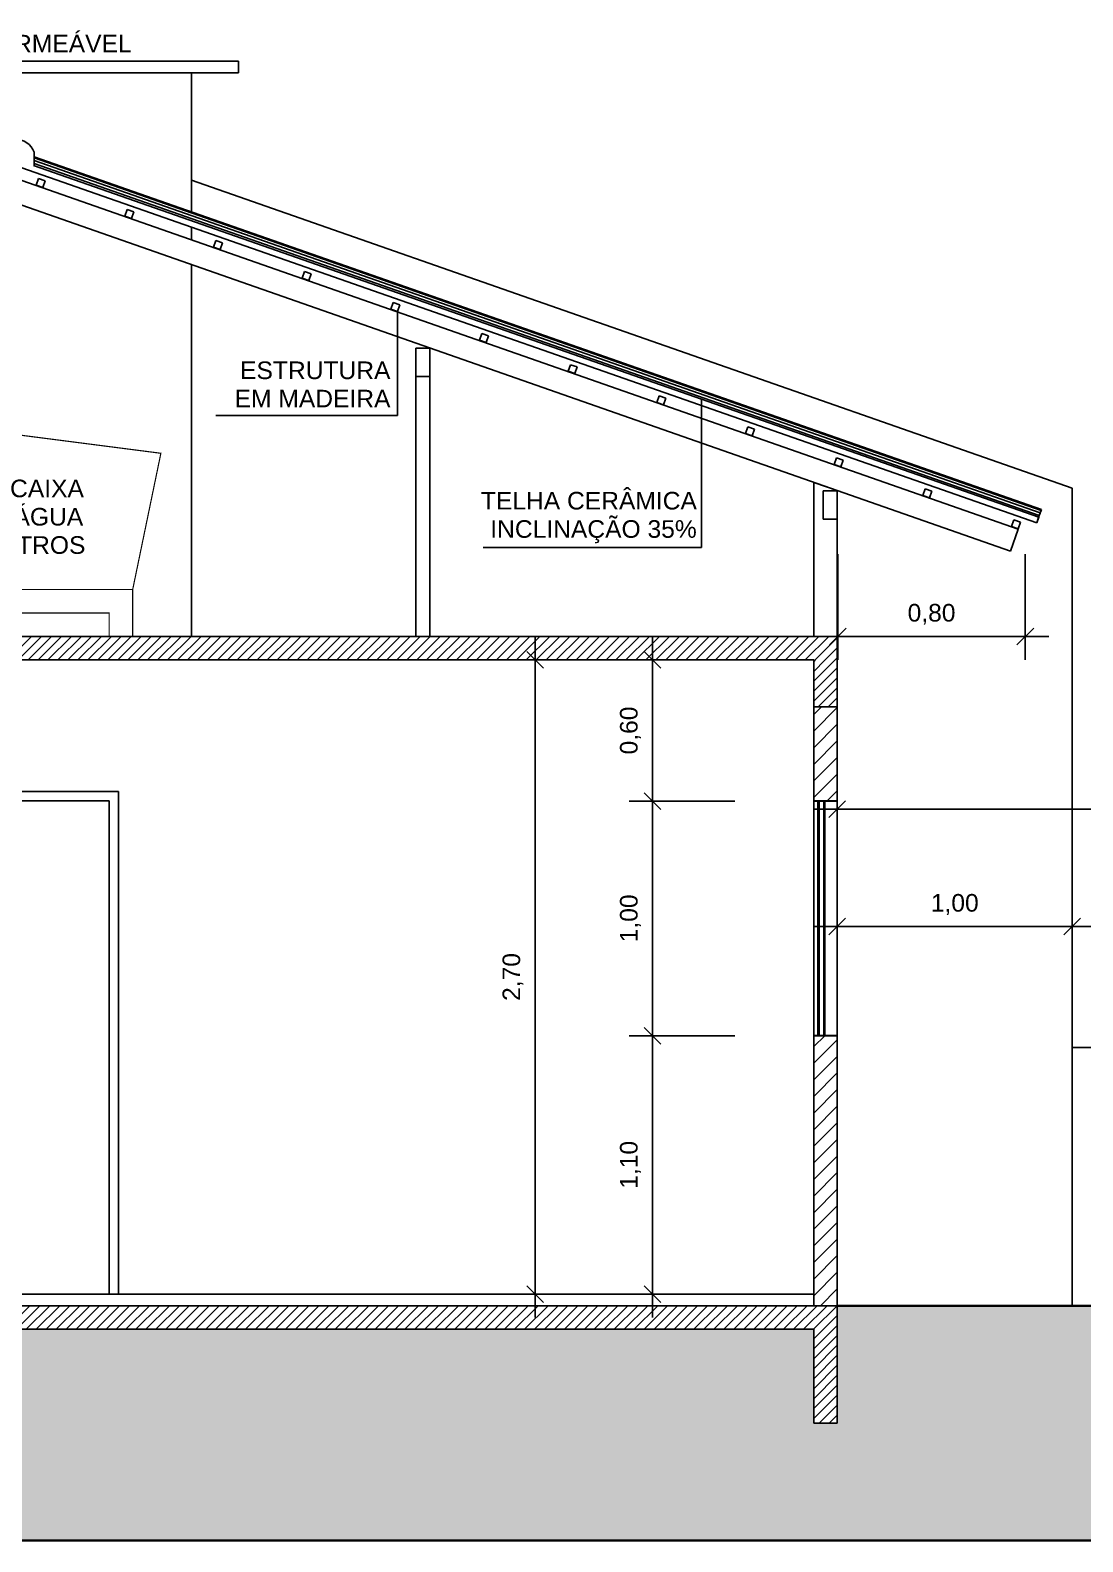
# Model space of a CAD drawing. Header units: metres. Extents: x 49 to 320, y -91 to 27.
# Drawn here: x 207.62 to 212.11, y 11.74 to 18.17 of the extents above; entities that cross this region are included whole.
import ezdxf

# ---------------------------------------------------------------- set-up
doc = ezdxf.new("R2010")
doc.units = ezdxf.units.M
doc.header["$LTSCALE"] = 0.2
doc.linetypes.add('DASHED', pattern=[0.75, 0.5, -0.25])
for name, color, linetype in [('ARQ-___-___-CTA', 240, 'Continuous'), ('ARQ-___-___-LEG', 3, 'Continuous'), ('ARQ-___-___-VST', 9, 'Continuous'), ('ARQ-ALV', 6, 'Continuous'), ('ARQ-ALV-___-HTC', 13, 'Continuous'), ('ARQ-ALV-BXA', 1, 'Continuous'), ('ARQ-COB', 4, 'Continuous'), ('ARQ-CXO', 2, 'Continuous'), ('ARQ-DVI', 1, 'Continuous'), ('ARQ-FOR', 2, 'Continuous'), ('ARQ-LAJ', 12, 'Continuous'), ('ARQ-LAJ-___-HTC', 13, 'Continuous'), ('ARQ-PIS', 2, 'Continuous'), ('ARQ-VIG', 12, 'Continuous'), ('ARQ-VIG-___-HTC', 13, 'Continuous')]:
    doc.layers.add(name, color=color, linetype=linetype)
doc.styles.add('REGUA60', font='arial.ttf')
doc.dimstyles.new('Active3D', dxfattribs={"dimtxt": 1.5, "dimasz": 0.01, "dimexe": 2, "dimexo": 3, "dimgap": 0.98, "dimtad": 1, "dimlfac": -1, "dimrnd": 0.005, "dimzin": 0, "dimtxsty": 'REGUA60', "dimblk": 'COTATR', "dimcen": 4, "dimdle": 4, "dimclrt": 2, "dimadec": 0, "dimazin": 0, "dimtfac": 1, "dimtmove": 2, "dimatfit": 2, "dimfxl": 1, "dimarcsym": 0})
pattern_1 = [(45, (245.156978, -48.40663), (-0.021213203, 0.021213203), [])]

# ---------------------------------------------------------------- blocks, each defined once
blk = doc.blocks.new('COTATR')
at = {"color": 6}
blk.add_line((-71, -71), (71, 71), dxfattribs=at)
at = {"color": 0, "linetype": 'ByBlock'}
blk.add_line((0, 0), (200, 0), dxfattribs=at)
blk = doc.blocks.new('*D194')
at = {"layer": 'ARQ-___-___-CTA', "color": 0, "lineweight": -2, "transparency": 16777216}
for p, q in [((210.624, 13.8934), (210.174, 13.8934)), ((210.274, 12.7939), (210.274, 13.8929)), ((210.624, 12.7934), (210.174, 12.7934))]:
    blk.add_line(p, q, dxfattribs=at)
at = {"layer": 'Defpoints', "color": 0, "transparency": 16777216}
for p in [(210.274, 13.8934), (210.774, 13.8934), (210.774, 12.7934)]:
    blk.add_point(p, dxfattribs=at)
at = {"layer": 'ARQ-___-___-CTA', "color": 0, "lineweight": -2, "transparency": 16777216, "xscale": 0.0005, "yscale": 0.0005, "zscale": 0.0005}
for p, rotation in [((210.274, 13.8934), 90), ((210.274, 12.7934), 270)]:
    blk.add_blockref('COTATR', p, dxfattribs=dict(at, rotation=rotation))
at = {"layer": 'ARQ-___-___-CTA', "color": 2, "transparency": 16777216, "insert": (210.18, 13.3434), "char_height": 0.075, "attachment_point": 5, "rotation": 90, "style": 'REGUA60'}
blk.add_mtext('1,10', dxfattribs=at)
blk = doc.blocks.new('*D195')
at = {"layer": 'ARQ-___-___-CTA', "color": 0, "lineweight": -2, "transparency": 16777216}
for p, q in [((210.624, 14.8924), (210.174, 14.8924)), ((210.274, 13.8939), (210.274, 14.8919))]:
    blk.add_line(p, q, dxfattribs=at)
at = {"layer": 'Defpoints', "color": 0, "transparency": 16777216}
for p in [(210.274, 14.8924), (210.774, 14.8924), (210.774, 13.8934)]:
    blk.add_point(p, dxfattribs=at)
at = {"layer": 'ARQ-___-___-CTA', "color": 0, "lineweight": -2, "transparency": 16777216, "xscale": 0.0005, "yscale": 0.0005, "zscale": 0.0005}
for p, rotation in [((210.274, 14.8924), 90), ((210.274, 13.8934), 270)]:
    blk.add_blockref('COTATR', p, dxfattribs=dict(at, rotation=rotation))
at = {"layer": 'ARQ-___-___-CTA', "color": 2, "transparency": 16777216, "insert": (210.18, 14.3929), "char_height": 0.075, "attachment_point": 5, "rotation": 90, "style": 'REGUA60'}
blk.add_mtext('1,00', dxfattribs=at)
blk = doc.blocks.new('*D196')
at = {"layer": 'ARQ-___-___-CTA', "color": 0, "lineweight": -2, "transparency": 16777216}
for p, q in [((210.624, 15.4934), (210.174, 15.4934)), ((210.274, 14.8929), (210.274, 15.4929))]:
    blk.add_line(p, q, dxfattribs=at)
at = {"layer": 'Defpoints', "color": 0, "transparency": 16777216}
for p in [(210.274, 15.4934), (210.774, 15.4934), (210.774, 14.8924)]:
    blk.add_point(p, dxfattribs=at)
at = {"layer": 'ARQ-___-___-CTA', "color": 0, "lineweight": -2, "transparency": 16777216, "xscale": 0.0005, "yscale": 0.0005, "zscale": 0.0005}
for p, rotation in [((210.274, 15.4934), 90), ((210.274, 14.8924), 270)]:
    blk.add_blockref('COTATR', p, dxfattribs=dict(at, rotation=rotation))
at = {"layer": 'ARQ-___-___-CTA', "color": 2, "transparency": 16777216, "insert": (210.18, 15.1929), "char_height": 0.075, "attachment_point": 5, "rotation": 90, "style": 'REGUA60'}
blk.add_mtext('0,60', dxfattribs=at)
blk = doc.blocks.new('*D197')
at = {"layer": 'ARQ-___-___-CTA', "color": 0, "lineweight": -2, "transparency": 16777216}
for p, q in [((210.124, 15.4934), (209.674, 15.4934)), ((209.774, 12.7939), (209.774, 15.4929)), ((210.124, 12.7934), (209.674, 12.7934))]:
    blk.add_line(p, q, dxfattribs=at)
at = {"layer": 'Defpoints', "color": 0, "transparency": 16777216}
for p in [(209.774, 15.4934), (210.274, 15.4934), (210.274, 12.7934)]:
    blk.add_point(p, dxfattribs=at)
at = {"layer": 'ARQ-___-___-CTA', "color": 0, "lineweight": -2, "transparency": 16777216, "xscale": 0.0005, "yscale": 0.0005, "zscale": 0.0005}
for p, rotation in [((209.774, 15.4934), 90), ((209.774, 12.7934), 270)]:
    blk.add_blockref('COTATR', p, dxfattribs=dict(at, rotation=rotation))
at = {"layer": 'ARQ-___-___-CTA', "color": 2, "transparency": 16777216, "insert": (209.68, 14.1434), "char_height": 0.075, "attachment_point": 5, "rotation": 90, "style": 'REGUA60'}
blk.add_mtext('2,70', dxfattribs=at)
blk = doc.blocks.new('*D210')
at = {"layer": 'ARQ-___-___-CTA', "color": 0, "lineweight": -2, "transparency": 16777216}
for p, q in [((211.0627, 15.9434), (211.0627, 15.4934)), ((211.8614, 15.9434), (211.8614, 15.4934)), ((211.0632, 15.5934), (211.8609, 15.5934))]:
    blk.add_line(p, q, dxfattribs=at)
at = {"layer": 'Defpoints', "color": 0, "transparency": 16777216}
for p in [(211.0627, 16.0934), (211.8614, 16.0934), (211.8614, 15.5934)]:
    blk.add_point(p, dxfattribs=at)
at = {"layer": 'ARQ-___-___-CTA', "color": 0, "lineweight": -2, "transparency": 16777216, "xscale": 0.0005, "yscale": 0.0005, "zscale": 0.0005, "rotation": 180}
blk.add_blockref('COTATR', (211.0627, 15.5934), dxfattribs=at)
at = {"layer": 'ARQ-___-___-CTA', "color": 0, "lineweight": -2, "transparency": 16777216, "xscale": 0.0005, "yscale": 0.0005, "zscale": 0.0005}
blk.add_blockref('COTATR', (211.8614, 15.5934), dxfattribs=at)
at = {"layer": 'ARQ-___-___-CTA', "color": 2, "transparency": 16777216, "insert": (211.4621, 15.6874), "char_height": 0.075, "attachment_point": 5, "style": 'REGUA60'}
blk.add_mtext('0,80', dxfattribs=at)
blk = doc.blocks.new('*D215')
at = {"layer": 'ARQ-___-___-CTA', "color": 0, "lineweight": -2, "transparency": 16777216}
for p, q in [((211.0609, 14.0082), (211.0609, 14.4582)), ((212.0609, 14.0082), (212.0609, 14.4582)), ((211.0614, 14.3582), (212.0604, 14.3582))]:
    blk.add_line(p, q, dxfattribs=at)
at = {"layer": 'Defpoints', "color": 0, "transparency": 16777216}
for p in [(212.0609, 14.3582), (211.0609, 13.8582), (212.0609, 13.8582)]:
    blk.add_point(p, dxfattribs=at)
at = {"layer": 'ARQ-___-___-CTA', "color": 0, "lineweight": -2, "transparency": 16777216, "xscale": 0.0005, "yscale": 0.0005, "zscale": 0.0005, "rotation": 180}
blk.add_blockref('COTATR', (211.0609, 14.3582), dxfattribs=at)
at = {"layer": 'ARQ-___-___-CTA', "color": 0, "lineweight": -2, "transparency": 16777216, "xscale": 0.0005, "yscale": 0.0005, "zscale": 0.0005}
blk.add_blockref('COTATR', (212.0609, 14.3582), dxfattribs=at)
at = {"layer": 'ARQ-___-___-CTA', "color": 2, "transparency": 16777216, "insert": (211.5609, 14.4522), "char_height": 0.075, "attachment_point": 5, "style": 'REGUA60'}
blk.add_mtext('1,00', dxfattribs=at)
blk = doc.blocks.new('*D216')
at = {"layer": 'ARQ-___-___-CTA', "color": 0, "lineweight": -2, "transparency": 16777216}
for p, q in [((212.5609, 14.0082), (212.5609, 14.4582)), ((212.0614, 14.3582), (212.5604, 14.3582))]:
    blk.add_line(p, q, dxfattribs=at)
at = {"layer": 'Defpoints', "color": 0, "transparency": 16777216}
for p in [(212.5609, 14.3582), (212.0609, 13.8582), (212.5609, 13.8582)]:
    blk.add_point(p, dxfattribs=at)
at = {"layer": 'ARQ-___-___-CTA', "color": 0, "lineweight": -2, "transparency": 16777216, "xscale": 0.0005, "yscale": 0.0005, "zscale": 0.0005, "rotation": 180}
blk.add_blockref('COTATR', (212.0609, 14.3582), dxfattribs=at)
at = {"layer": 'ARQ-___-___-CTA', "color": 0, "lineweight": -2, "transparency": 16777216, "xscale": 0.0005, "yscale": 0.0005, "zscale": 0.0005}
blk.add_blockref('COTATR', (212.5609, 14.3582), dxfattribs=at)
at = {"layer": 'ARQ-___-___-CTA', "color": 2, "transparency": 16777216, "insert": (212.3109, 14.4522), "char_height": 0.075, "attachment_point": 5, "style": 'REGUA60'}
blk.add_mtext('0,50', dxfattribs=at)
blk = doc.blocks.new('*D219')
at = {"layer": 'ARQ-___-___-CTA', "color": 0, "lineweight": -2, "transparency": 16777216}
for p, q in [((211.0609, 14.5082), (211.0609, 14.9582)), ((214.0609, 14.5082), (214.0609, 14.9582)), ((211.0614, 14.8582), (214.0604, 14.8582))]:
    blk.add_line(p, q, dxfattribs=at)
at = {"layer": 'Defpoints', "color": 0, "transparency": 16777216}
for p in [(214.0609, 14.8582), (211.0609, 14.3582), (214.0609, 14.3582)]:
    blk.add_point(p, dxfattribs=at)
at = {"layer": 'ARQ-___-___-CTA', "color": 0, "lineweight": -2, "transparency": 16777216, "xscale": 0.0005, "yscale": 0.0005, "zscale": 0.0005, "rotation": 180}
blk.add_blockref('COTATR', (211.0609, 14.8582), dxfattribs=at)
at = {"layer": 'ARQ-___-___-CTA', "color": 0, "lineweight": -2, "transparency": 16777216, "xscale": 0.0005, "yscale": 0.0005, "zscale": 0.0005}
blk.add_blockref('COTATR', (214.0609, 14.8582), dxfattribs=at)
at = {"layer": 'ARQ-___-___-CTA', "color": 2, "transparency": 16777216, "insert": (212.5609, 14.9522), "char_height": 0.075, "attachment_point": 5, "style": 'REGUA60'}
blk.add_mtext('3,00', dxfattribs=at)

msp = doc.modelspace()

# ---------------------------------------------------------------- hatches: boundary and pattern name
at = {"layer": 'ARQ-___-___-VST'}
h = msp.add_hatch(dxfattribs=at)
h.set_pattern_fill('SOLO1', color=256, scale=0.3, style=0)
h.set_pattern_definition([(45, (81.95903, -2.9814), (2e-17, 0.18), [0.12727922, -0.12727922]), (45, (81.98903, -3.0114), (2e-17, 0.18), [0.12727922, -0.12727922]), (45, (82.01903, -3.0414), (2e-17, 0.18), [0.12727922, -0.12727922]), (315, (82.04903, -3.0414), (0.18, -5e-17), [0.12727922, -0.12727922]), (315, (82.07903, -3.0114), (0.18, -5e-17), [0.12727922, -0.12727922]), (315, (82.10903, -2.9814), (0.18, -5e-17), [0.12727922, -0.12727922])])
h.paths.add_polyline_path([(214.0609, 12.6434), (214.0609, 12.7434), (211.0609, 12.7434), (211.0609, 12.6434), (211.0609, 12.2434), (210.9609, 12.2434), (210.9609, 12.6434), (204.1609, 12.6434), (204.1609, 12.2434), (204.0609, 12.2434), (204.0609, 12.6434), (204.0609, 12.7434), (203.0609, 12.7434), (202.0609, 12.7434), (202.0609, 11.7434), (222.0609, 11.7434), (223.0609, 11.7434), (223.0609, 12.7434), (221.0609, 12.7434), (221.0609, 12.6434), (221.0609, 12.2434), (220.9609, 12.2434), (220.9609, 12.6434), (214.1609, 12.6434), (214.1609, 12.2434), (214.0609, 12.2434)])
at = {"layer": 'ARQ-ALV-___-HTC'}
h = msp.add_hatch(dxfattribs=at)
h.set_pattern_fill('_U', color=256, scale=0.05, angle=45, style=0, pattern_type=0)
h.set_pattern_definition([(45, (245.15698, -48.40663), (-0.03535534, 0.03535534), [])])
h.paths.add_polyline_path([(211.0609, 13.8934), (210.9609, 13.8934), (210.9609, 12.7434), (211.0609, 12.7434)])
h.paths.add_polyline_path([(210.9609, 15.2934), (210.9609, 14.8934), (211.0609, 14.8934), (211.0609, 15.2934)])
at = {"layer": 'ARQ-LAJ-___-HTC'}
h = msp.add_hatch(dxfattribs=at)
h.set_pattern_fill('_U', color=256, scale=0.03, angle=45, style=0, pattern_type=0)
h.set_pattern_definition(pattern_1)
h.paths.add_polyline_path([(211.0609, 15.5934), (204.0609, 15.5934), (204.0609, 15.4934), (211.0609, 15.4934)])
h = msp.add_hatch(dxfattribs=at)
h.set_pattern_fill('_U', color=256, scale=0.03, angle=45, style=0, pattern_type=0)
h.set_pattern_definition(pattern_1)
h.paths.add_polyline_path([(204.0609, 12.6434), (211.0609, 12.6434), (211.0609, 12.7434), (204.0609, 12.7434)])
at = {"layer": 'ARQ-VIG-___-HTC'}
h = msp.add_hatch(dxfattribs=at)
h.set_pattern_fill('_U', color=256, scale=0.03, angle=45, style=0, pattern_type=0)
h.set_pattern_definition(pattern_1)
h.paths.add_polyline_path([(211.0609, 15.4934), (210.9609, 15.4934), (210.9609, 15.2934), (211.0609, 15.2934)])
h = msp.add_hatch(dxfattribs=at)
h.set_pattern_fill('_U', color=256, scale=0.03, angle=45, style=0, pattern_type=0)
h.set_pattern_definition(pattern_1)
h.paths.add_polyline_path([(211.0609, 12.6434), (210.9609, 12.6434), (210.9609, 12.2434), (211.0609, 12.2434)])

# ---------------------------------------------------------------- linework, layer by layer
for p, q in [((209.1885, 16.9768), (209.1885, 16.5343)), ((210.4824, 16.6034), (210.4824, 15.9715)), ((209.1885, 16.5343), (208.4155, 16.5343)), ((210.4824, 15.9715), (209.5529, 15.9715))]:
    msp.add_line(p, q)
at = {"linetype": 'DASHED', "const_width": 0.005}
msp.add_lwpolyline([(206.9409, 16.3734), (207.0609, 15.7934), (208.0609, 15.7934), (208.1809, 16.3734), (207.5609, 16.4534), (206.9409, 16.3734)], dxfattribs=at)
for points, const_width in [([(207.0609, 15.5934), (207.0609, 15.7934), (208.0609, 15.7934), (208.0609, 15.5934)], 0.005), ([(207.1609, 15.5934), (207.1609, 15.6934), (207.9609, 15.6934), (207.9609, 15.5934)], 0.005), ([(204.0609, 12.7434), (203.0609, 12.7434), (202.0609, 12.7434), (202.0609, 11.7434), (222.0609, 11.7434), (223.0609, 11.7434), (223.0609, 12.7434), (221.0609, 12.7434)], 0.01), ([(214.0609, 12.7434), (211.0609, 12.7434)], 0.01)]:
    msp.add_lwpolyline(points, dxfattribs=dict(const_width=const_width))
at = {"layer": 'ARQ-___-___-VST'}
for p, q in [((211.9297, 16.1344), (207.6409, 17.6355)), ((211.9282, 16.1303), (207.6409, 17.6308)), ((211.9248, 16.1203), (207.6409, 17.6197)), ((211.9207, 16.1087), (207.6409, 17.6067)), ((211.8309, 16.0508), (207.5609, 17.5453)), ((207.5609, 17.4394), (211.7979, 15.9564)), ((211.9097, 16.0773), (211.9195, 16.1052)), ((211.9152, 16.0929), (211.9163, 16.0961)), ((211.9152, 16.0929), (211.9163, 16.0961)), ((211.9152, 16.0929), (211.9163, 16.0961)), ((211.9152, 16.0929), (211.9163, 16.0961)), ((211.9152, 16.0929), (211.9163, 16.0961)), ((211.9152, 16.0929), (211.9163, 16.0961)), ((211.9152, 16.0929), (211.9163, 16.0961)), ((211.9152, 16.0929), (211.9163, 16.0961)), ((211.9152, 16.0929), (211.9163, 16.0961)), ((211.9152, 16.0929), (211.9163, 16.0961)), ((211.9152, 16.0929), (211.9163, 16.0961)), ((211.9152, 16.0929), (211.9163, 16.0961)), ((211.9152, 16.0929), (211.9163, 16.0961)), ((211.9152, 16.0929), (211.9163, 16.0961)), ((211.9152, 16.0929), (211.9163, 16.0961)), ((211.9152, 16.0929), (211.9163, 16.0961)), ((211.9152, 16.0929), (211.9163, 16.0961)), ((211.9152, 16.0929), (211.9163, 16.0961)), ((211.9152, 16.0929), (211.9163, 16.0961)), ((211.9152, 16.0929), (211.9163, 16.0961)), ((211.9152, 16.0929), (211.9163, 16.0961)), ((211.9152, 16.0929), (211.9163, 16.0961)), ((211.9152, 16.0929), (211.9163, 16.0961)), ((211.9152, 16.0929), (211.9163, 16.0961)), ((211.9152, 16.0929), (211.9163, 16.0961)), ((211.9152, 16.0929), (211.9163, 16.0961)), ((211.9152, 16.0929), (211.9163, 16.0961)), ((211.9152, 16.0929), (211.9163, 16.0961)), ((211.9152, 16.0929), (211.9163, 16.0961)), ((211.9152, 16.0929), (211.9163, 16.0961)), ((211.9152, 16.0929), (211.9163, 16.0961)), ((211.9152, 16.0929), (211.9163, 16.0961)), ((211.9152, 16.0929), (211.9163, 16.0961)), ((211.9152, 16.0929), (211.9163, 16.0961)), ((211.9152, 16.0929), (211.9163, 16.0961)), ((211.9152, 16.0929), (211.9163, 16.0961)), ((211.9152, 16.0929), (211.9163, 16.0961)), ((211.9152, 16.0929), (211.9163, 16.0961)), ((211.9152, 16.0929), (211.9163, 16.0961)), ((211.9152, 16.0929), (211.9163, 16.0961)), ((211.9152, 16.0929), (211.9163, 16.0961)), ((211.9152, 16.0929), (211.9163, 16.0961)), ((211.9152, 16.0929), (211.9163, 16.0961)), ((211.9152, 16.0929), (211.9163, 16.0961)), ((211.9152, 16.0929), (211.9163, 16.0961)), ((211.9163, 16.0961), (211.917, 16.0981)), ((211.9163, 16.0961), (211.917, 16.0981)), ((211.9163, 16.0961), (211.917, 16.0981)), ((211.9163, 16.0961), (211.917, 16.0981)), ((211.9163, 16.0961), (211.917, 16.0981)), ((211.9163, 16.0961), (211.917, 16.0981)), ((211.9163, 16.0961), (211.917, 16.0981)), ((211.9163, 16.0961), (211.917, 16.0981)), ((211.9163, 16.0961), (211.917, 16.0981)), ((211.9163, 16.0961), (211.917, 16.0981)), ((211.9163, 16.0961), (211.917, 16.0981)), ((211.9163, 16.0961), (211.917, 16.0981)), ((211.9163, 16.0961), (211.917, 16.0981)), ((211.9163, 16.0961), (211.917, 16.0981)), ((211.9163, 16.0961), (211.917, 16.0981)), ((211.9163, 16.0961), (211.917, 16.0981)), ((211.9163, 16.0961), (211.917, 16.0981)), ((211.9163, 16.0961), (211.917, 16.0981)), ((211.9163, 16.0961), (211.917, 16.0981)), ((211.9163, 16.0961), (211.917, 16.0981)), ((211.9163, 16.0961), (211.917, 16.0981)), ((211.9163, 16.0961), (211.917, 16.0981)), ((211.9163, 16.0961), (211.917, 16.0981)), ((211.9163, 16.0961), (211.917, 16.0981)), ((211.9163, 16.0961), (211.917, 16.0981)), ((211.9163, 16.0961), (211.917, 16.0981)), ((211.9163, 16.0961), (211.917, 16.0981)), ((211.9163, 16.0961), (211.917, 16.0981)), ((211.9163, 16.0961), (211.917, 16.0981)), ((211.9163, 16.0961), (211.917, 16.0981)), ((211.9163, 16.0961), (211.917, 16.0981)), ((211.9163, 16.0961), (211.917, 16.0981)), ((211.9163, 16.0961), (211.917, 16.0981)), ((211.9163, 16.0961), (211.917, 16.0981)), ((211.9163, 16.0961), (211.917, 16.0981)), ((211.9163, 16.0961), (211.917, 16.0981)), ((211.9163, 16.0961), (211.917, 16.0981)), ((211.9163, 16.0961), (211.917, 16.0981)), ((211.9163, 16.0961), (211.917, 16.0981)), ((211.9163, 16.0961), (211.917, 16.0981)), ((211.9163, 16.0961), (211.917, 16.0981)), ((211.9163, 16.0961), (211.917, 16.0981)), ((211.9163, 16.0961), (211.917, 16.0981)), ((211.9163, 16.0961), (211.917, 16.0981)), ((211.9163, 16.0961), (211.917, 16.0981)), ((211.9163, 16.0961), (211.917, 16.0981)), ((211.917, 16.0981), (211.9195, 16.1052)), ((211.917, 16.0981), (211.9195, 16.1052)), ((211.917, 16.0981), (211.9195, 16.1052)), ((211.917, 16.0981), (211.9195, 16.1052)), ((211.917, 16.0981), (211.9195, 16.1052)), ((211.917, 16.0981), (211.9195, 16.1052)), ((211.917, 16.0981), (211.9195, 16.1052)), ((211.917, 16.0981), (211.9195, 16.1052)), ((211.917, 16.0981), (211.9195, 16.1052)), ((211.917, 16.0981), (211.9195, 16.1052)), ((211.917, 16.0981), (211.9195, 16.1052)), ((211.917, 16.0981), (211.9195, 16.1052)), ((211.917, 16.0981), (211.9195, 16.1052)), ((211.917, 16.0981), (211.9195, 16.1052)), ((211.917, 16.0981), (211.9195, 16.1052)), ((211.917, 16.0981), (211.9195, 16.1052)), ((211.917, 16.0981), (211.9195, 16.1052)), ((211.917, 16.0981), (211.9195, 16.1052)), ((211.917, 16.0981), (211.9195, 16.1052)), ((211.917, 16.0981), (211.9195, 16.1052)), ((211.917, 16.0981), (211.9195, 16.1052)), ((211.917, 16.0981), (211.9195, 16.1052)), ((211.917, 16.0981), (211.9195, 16.1052)), ((211.917, 16.0981), (211.9195, 16.1052)), ((211.917, 16.0981), (211.9195, 16.1052)), ((211.917, 16.0981), (211.9195, 16.1052)), ((211.917, 16.0981), (211.9195, 16.1052)), ((211.917, 16.0981), (211.9195, 16.1052)), ((211.917, 16.0981), (211.9195, 16.1052)), ((211.917, 16.0981), (211.9195, 16.1052)), ((211.917, 16.0981), (211.9195, 16.1052)), ((211.917, 16.0981), (211.9195, 16.1052)), ((211.917, 16.0981), (211.9195, 16.1052)), ((211.917, 16.0981), (211.9195, 16.1052)), ((211.917, 16.0981), (211.9195, 16.1052)), ((211.917, 16.0981), (211.9195, 16.1052)), ((211.917, 16.0981), (211.9195, 16.1052)), ((211.917, 16.0981), (211.9195, 16.1052)), ((211.917, 16.0981), (211.9195, 16.1052)), ((211.917, 16.0981), (211.9195, 16.1052)), ((211.917, 16.0981), (211.9195, 16.1052)), ((211.917, 16.0981), (211.9195, 16.1052)), ((211.917, 16.0981), (211.9195, 16.1052)), ((211.917, 16.0981), (211.9195, 16.1052)), ((211.917, 16.0981), (211.9195, 16.1052)), ((211.917, 16.0981), (211.9195, 16.1052)), ((211.917, 16.0981), (211.9195, 16.1052)), ((211.917, 16.0981), (211.9195, 16.1052)), ((211.917, 16.0981), (211.9195, 16.1052)), ((211.917, 16.0981), (211.9195, 16.1052)), ((211.917, 16.0981), (211.9195, 16.1052)), ((211.917, 16.0981), (211.9195, 16.1052)), ((211.917, 16.0981), (211.9195, 16.1052)), ((211.917, 16.0981), (211.9195, 16.1052)), ((211.917, 16.0981), (211.9195, 16.1052)), ((211.917, 16.0981), (211.9195, 16.1052)), ((211.917, 16.0981), (211.9195, 16.1052)), ((211.917, 16.0981), (211.9195, 16.1052)), ((211.917, 16.0981), (211.9195, 16.1052)), ((211.917, 16.0981), (211.9195, 16.1052)), ((211.917, 16.0981), (211.9195, 16.1052)), ((211.917, 16.0981), (211.9195, 16.1052)), ((211.917, 16.0981), (211.9195, 16.1052)), ((211.917, 16.0981), (211.9195, 16.1052)), ((211.917, 16.0981), (211.9195, 16.1052)), ((211.917, 16.0981), (211.9195, 16.1052)), ((211.917, 16.0981), (211.9195, 16.1052)), ((211.917, 16.0981), (211.9195, 16.1052)), ((211.917, 16.0981), (211.9195, 16.1052)), ((211.9182, 16.1015), (211.9207, 16.1087)), ((211.9207, 16.1087), (211.9248, 16.1203)), ((211.9207, 16.1087), (211.9242, 16.1188)), ((211.9207, 16.1087), (211.9242, 16.1188)), ((211.9207, 16.1087), (211.9242, 16.1188)), ((211.9207, 16.1087), (211.9242, 16.1188)), ((211.9207, 16.1087), (211.9242, 16.1188)), ((211.9207, 16.1087), (211.9242, 16.1188)), ((211.9207, 16.1087), (211.9242, 16.1188)), ((211.9207, 16.1087), (211.9242, 16.1188)), ((211.9207, 16.1087), (211.9242, 16.1188)), ((211.9207, 16.1087), (211.9242, 16.1188)), ((211.9207, 16.1087), (211.9242, 16.1188)), ((211.9207, 16.1087), (211.9242, 16.1188)), ((211.9207, 16.1087), (211.9242, 16.1188)), ((211.9207, 16.1087), (211.9242, 16.1188)), ((211.9207, 16.1087), (211.9242, 16.1188)), ((211.9207, 16.1087), (211.9242, 16.1188)), ((211.9207, 16.1087), (211.9242, 16.1188)), ((211.9207, 16.1087), (211.9242, 16.1188)), ((211.9207, 16.1087), (211.9242, 16.1188)), ((211.9207, 16.1087), (211.9242, 16.1188)), ((211.9207, 16.1087), (211.9242, 16.1188)), ((211.9207, 16.1087), (211.9242, 16.1188)), ((211.9207, 16.1087), (211.9242, 16.1188)), ((211.9207, 16.1087), (211.9242, 16.1188)), ((211.9207, 16.1087), (211.9242, 16.1188)), ((211.9207, 16.1087), (211.9242, 16.1188)), ((211.9207, 16.1087), (211.9242, 16.1188)), ((211.9207, 16.1087), (211.9242, 16.1188)), ((211.9207, 16.1087), (211.9242, 16.1188)), ((211.9207, 16.1087), (211.9242, 16.1188)), ((211.9207, 16.1087), (211.9242, 16.1188)), ((211.9207, 16.1087), (211.9242, 16.1188)), ((211.9207, 16.1087), (211.9242, 16.1188)), ((211.9207, 16.1087), (211.9242, 16.1188)), ((211.9207, 16.1087), (211.9242, 16.1188)), ((211.9207, 16.1087), (211.9242, 16.1188)), ((211.9207, 16.1087), (211.9242, 16.1188)), ((211.9207, 16.1087), (211.9242, 16.1188)), ((211.9207, 16.1087), (211.9242, 16.1188)), ((211.9207, 16.1087), (211.9242, 16.1188)), ((211.9207, 16.1087), (211.9242, 16.1188)), ((211.9207, 16.1087), (211.9242, 16.1188)), ((211.9207, 16.1087), (211.9242, 16.1188)), ((211.9207, 16.1087), (211.9242, 16.1188)), ((211.9207, 16.1087), (211.9242, 16.1188)), ((211.9207, 16.1087), (211.9242, 16.1188)), ((211.9207, 16.1087), (211.9242, 16.1188)), ((211.9207, 16.1087), (211.9242, 16.1188)), ((211.9248, 16.1203), (211.9282, 16.1303)), ((211.9248, 16.1203), (211.9282, 16.1303)), ((211.9248, 16.1203), (211.9282, 16.1303)), ((211.9248, 16.1203), (211.9282, 16.1303)), ((211.9248, 16.1203), (211.9282, 16.1303)), ((211.9248, 16.1203), (211.9282, 16.1303)), ((211.9248, 16.1203), (211.9282, 16.1303)), ((211.9248, 16.1203), (211.9282, 16.1303)), ((211.9248, 16.1203), (211.9282, 16.1303)), ((211.9248, 16.1203), (211.9282, 16.1303)), ((211.9248, 16.1203), (211.9282, 16.1303)), ((211.9248, 16.1203), (211.9282, 16.1303)), ((211.9248, 16.1203), (211.9282, 16.1303)), ((211.9248, 16.1203), (211.9282, 16.1303)), ((211.9248, 16.1203), (211.9282, 16.1303)), ((211.9248, 16.1203), (211.9282, 16.1303)), ((211.9248, 16.1203), (211.9282, 16.1303)), ((211.9248, 16.1203), (211.9282, 16.1303)), ((211.9248, 16.1203), (211.9282, 16.1303)), ((211.9248, 16.1203), (211.9282, 16.1303)), ((211.9248, 16.1203), (211.9282, 16.1303)), ((211.9248, 16.1203), (211.9282, 16.1303)), ((211.9248, 16.1203), (211.9282, 16.1303)), ((211.9248, 16.1203), (211.9282, 16.1303)), ((211.9248, 16.1203), (211.9282, 16.1303)), ((211.9282, 16.1303), (211.9297, 16.1344)), ((211.9282, 16.1303), (211.9297, 16.1344)), ((211.9282, 16.1303), (211.9297, 16.1344)), ((211.9282, 16.1303), (211.9297, 16.1344)), ((211.9282, 16.1303), (211.9297, 16.1344)), ((211.9282, 16.1303), (211.9297, 16.1344)), ((211.9282, 16.1303), (211.9297, 16.1344)), ((211.9282, 16.1303), (211.9297, 16.1344)), ((211.9282, 16.1303), (211.9297, 16.1344)), ((211.9282, 16.1303), (211.9297, 16.1344)), ((211.9282, 16.1303), (211.9297, 16.1344)), ((211.9282, 16.1303), (211.9297, 16.1344)), ((211.9282, 16.1303), (211.9297, 16.1344)), ((211.9282, 16.1303), (211.9297, 16.1344)), ((211.9282, 16.1303), (211.9297, 16.1344)), ((211.9282, 16.1303), (211.9297, 16.1344)), ((211.9282, 16.1303), (211.9297, 16.1344)), ((211.9282, 16.1303), (211.9297, 16.1344)), ((211.9282, 16.1303), (211.9297, 16.1344)), ((211.9282, 16.1303), (211.9297, 16.1344)), ((211.9282, 16.1303), (211.9297, 16.1344)), ((211.9282, 16.1303), (211.9297, 16.1344)), ((211.9282, 16.1303), (211.9297, 16.1344)), ((211.9282, 16.1303), (211.9297, 16.1344)), ((211.9282, 16.1303), (211.9297, 16.1344)), ((211.7979, 15.9564), (211.8309, 16.0508)), ((212.0609, 15.2934), (212.0609, 15.5934)), ((208.0009, 14.9334), (207.1209, 14.9334)), ((208.0009, 12.7934), (208.0009, 14.9334)), ((207.1609, 14.8934), (207.9609, 14.8934)), ((207.9609, 14.8934), (207.9609, 12.7934)), ((210.9609, 14.8924), (210.9609, 13.8944)), ((211.0034, 14.8914), (211.0034, 13.8954)), ((211.0084, 14.8914), (211.0034, 14.8914)), ((211.0084, 13.8954), (211.0084, 14.8914)), ((211.0609, 13.8944), (211.0609, 14.8924)), ((211.0034, 13.8954), (211.0084, 13.8954)), ((212.4859, 13.8434), (212.0609, 13.8434)), ((212.0609, 12.7434), (211.0609, 12.7434))]:
    msp.add_line(p, q, dxfattribs=at)
at = {"layer": 'ARQ-ALV'}
for p, q in [((210.9609, 16.2494), (210.9609, 15.5934)), ((211.0609, 16.2144), (210.9609, 16.2494)), ((211.0609, 15.5934), (211.0609, 16.2144)), ((210.9609, 15.5934), (211.0609, 15.5934)), ((210.9609, 15.2934), (210.9609, 14.8934)), ((211.0609, 15.2934), (210.9609, 15.2934)), ((211.0609, 14.8934), (211.0609, 15.2934)), ((210.9609, 14.8934), (211.0609, 14.8934)), ((210.9609, 13.8934), (210.9609, 12.7934)), ((211.0609, 13.8934), (210.9609, 13.8934)), ((211.0609, 12.7434), (211.0609, 13.8934)), ((210.9609, 12.7934), (210.9609, 12.7434)), ((210.9609, 12.7434), (211.0609, 12.7434))]:
    msp.add_line(p, q, dxfattribs=at)
at = {"layer": 'ARQ-ALV-BXA'}
for p, q in [((208.3109, 17.6934), (208.3109, 17.9934)), ((208.3109, 17.401), (208.3109, 17.6934)), ((212.0609, 16.2244), (208.3109, 17.5369)), ((208.3109, 17.2828), (208.3109, 17.3369)), ((208.3109, 15.5934), (208.3109, 17.1769)), ((212.0609, 15.5934), (212.0609, 16.2244)), ((212.0609, 12.7434), (212.0609, 15.2934)), ((207.1209, 14.9334), (208.0009, 14.9334)), ((208.0009, 14.9334), (208.0009, 12.7934)), ((211.0609, 12.7434), (212.0609, 12.7434))]:
    msp.add_line(p, q, dxfattribs=at)
at = {"layer": 'ARQ-COB'}
for p, q in [((207.6409, 17.5994), (207.6409, 17.6554)), ((207.5609, 17.5994), (211.9097, 16.0773)), ((211.9182, 16.1015), (207.6384, 17.5994)), ((207.6384, 17.5994), (207.6409, 17.5994)), ((211.9097, 16.0773), (211.9182, 16.1015))]:
    msp.add_line(p, q, dxfattribs=at)
msp.add_arc((207.5609, 17.6262), 0.0851, 20.01596, 90, dxfattribs=at)
at = {"layer": 'ARQ-CXO'}
for p, q in [((211.0609, 14.8934), (210.9609, 14.8934)), ((210.9609, 14.8934), (210.9609, 14.8924)), ((210.9609, 14.8924), (211.0609, 14.8924)), ((211.0609, 14.8924), (211.0609, 14.8934)), ((210.9609, 13.8944), (210.9609, 13.8934)), ((211.0609, 13.8944), (210.9609, 13.8944)), ((210.9609, 13.8934), (211.0609, 13.8934)), ((211.0609, 13.8934), (211.0609, 13.8944))]:
    msp.add_line(p, q, dxfattribs=at)
at = {"layer": 'ARQ-DVI'}
for p, q in [((210.9834, 14.8914), (210.9784, 14.8914)), ((210.9784, 14.8914), (210.9784, 13.8954)), ((210.9834, 13.8954), (210.9834, 14.8914)), ((210.9784, 13.8954), (210.9834, 13.8954))]:
    msp.add_line(p, q, dxfattribs=at)
at = {"layer": 'ARQ-FOR'}
for p, q in [((207.6599, 17.5435), (207.65, 17.5152)), ((207.65, 17.5152), (207.6783, 17.5053)), ((207.6882, 17.5336), (207.6599, 17.5435)), ((207.6783, 17.5053), (207.6882, 17.5336)), ((208.0374, 17.4114), (208.0275, 17.3831)), ((208.0275, 17.3831), (208.0558, 17.3732)), ((208.0657, 17.4015), (208.0374, 17.4114)), ((208.0558, 17.3732), (208.0657, 17.4015)), ((208.415, 17.2793), (208.4051, 17.251)), ((208.4051, 17.251), (208.4334, 17.241)), ((208.4433, 17.2694), (208.415, 17.2793)), ((208.4334, 17.241), (208.4433, 17.2694)), ((208.7925, 17.1471), (208.7826, 17.1188)), ((208.8208, 17.1372), (208.7925, 17.1471)), ((208.8109, 17.1089), (208.8208, 17.1372)), ((208.7826, 17.1188), (208.8109, 17.1089)), ((209.1701, 17.015), (209.1601, 16.9867)), ((209.1984, 17.0051), (209.1701, 17.015)), ((209.1885, 16.9768), (209.1984, 17.0051)), ((209.1601, 16.9867), (209.1885, 16.9768)), ((209.5476, 16.8828), (209.5377, 16.8545)), ((209.5759, 16.8729), (209.5476, 16.8828)), ((209.566, 16.8446), (209.5759, 16.8729)), ((209.3259, 16.8206), (209.2659, 16.8206)), ((209.2659, 16.8206), (209.2659, 16.7006)), ((209.3259, 16.7006), (209.3259, 16.8206)), ((209.5377, 16.8545), (209.566, 16.8446)), ((209.9251, 16.7507), (209.9152, 16.7224)), ((209.9535, 16.7408), (209.9251, 16.7507)), ((209.9435, 16.7125), (209.9535, 16.7408)), ((209.2659, 16.7006), (209.3259, 16.7006)), ((209.2659, 16.7006), (209.2659, 15.5934)), ((209.3259, 16.7006), (209.3259, 15.5934)), ((209.9152, 16.7224), (209.9435, 16.7125)), ((210.3027, 16.6186), (210.2928, 16.5903)), ((210.331, 16.6087), (210.3027, 16.6186)), ((210.3211, 16.5803), (210.331, 16.6087)), ((210.2928, 16.5903), (210.3211, 16.5803)), ((210.6802, 16.4864), (210.6703, 16.4581)), ((210.7085, 16.4765), (210.6802, 16.4864)), ((210.6703, 16.4581), (210.6986, 16.4482)), ((210.6986, 16.4482), (210.7085, 16.4765)), ((211.0578, 16.3543), (211.0479, 16.326)), ((211.0861, 16.3444), (211.0578, 16.3543)), ((211.0479, 16.326), (211.0762, 16.3161)), ((211.0762, 16.3161), (211.0861, 16.3444)), ((211.4353, 16.2221), (211.4254, 16.1938)), ((211.4636, 16.2122), (211.4353, 16.2221)), ((211.0609, 16.2134), (211.0009, 16.2134)), ((211.0009, 16.2134), (211.0009, 16.0934)), ((211.0609, 16.0934), (211.0609, 16.2134)), ((211.4254, 16.1938), (211.4537, 16.1839)), ((211.4537, 16.1839), (211.4636, 16.2122)), ((211.0009, 16.0934), (211.0609, 16.0934)), ((211.8129, 16.09), (211.8029, 16.0617)), ((211.8029, 16.0617), (211.8313, 16.0518)), ((211.8412, 16.0801), (211.8129, 16.09)), ((211.8313, 16.0518), (211.8412, 16.0801))]:
    msp.add_line(p, q, dxfattribs=at)
at = {"layer": 'ARQ-LAJ'}
for p, q in [((210.9609, 15.5934), (204.1609, 15.5934)), ((211.0609, 15.5934), (210.9609, 15.5934)), ((211.0609, 15.4934), (211.0609, 15.5934)), ((204.1609, 15.4934), (210.9609, 15.4934)), ((210.9609, 12.7434), (204.1609, 12.7434)), ((211.0609, 12.7434), (210.9609, 12.7434)), ((211.0609, 12.6434), (211.0609, 12.7434)), ((204.1609, 12.6434), (210.9609, 12.6434))]:
    msp.add_line(p, q, dxfattribs=at)
at = {"layer": 'ARQ-PIS'}
for p, q in [((208.5109, 18.0434), (206.6109, 18.0434)), ((208.5109, 17.9934), (208.5109, 18.0434)), ((206.6109, 17.9934), (208.5109, 17.9934)), ((210.9609, 12.7934), (204.1609, 12.7934)), ((210.9609, 12.7434), (210.9609, 12.7934)), ((204.1609, 12.7434), (210.9609, 12.7434))]:
    msp.add_line(p, q, dxfattribs=at)
at = {"layer": 'ARQ-VIG'}
for p, q in [((210.9609, 15.4934), (210.9609, 15.2934)), ((211.0609, 15.2934), (211.0609, 15.4934)), ((210.9609, 15.2934), (211.0609, 15.2934)), ((210.9609, 12.6434), (210.9609, 12.2434)), ((211.0609, 12.2434), (211.0609, 12.6434)), ((210.9609, 12.2434), (211.0609, 12.2434))]:
    msp.add_line(p, q, dxfattribs=at)

# ---------------------------------------------------------------- texts
at = {"style": 'REGUA60'}
for s, p in [('ESTRUTURA', (208.5182, 16.6892)), ('EM MADEIRA', (208.4949, 16.5687)), ('CAIXA', (207.5388, 16.1862)), ('TELHA CERÂMICA', (209.5434, 16.134)), ("D'ÁGUA", (207.4577, 16.0657)), ('INCLINAÇÃO 35%%%', (209.5833, 16.0135)), ('500 LITROS', (207.2774, 15.9452))]:
    msp.add_text(s, height=0.075, dxfattribs=at).set_placement(p)
at = {"layer": 'ARQ-___-___-LEG', "style": 'REGUA60'}
msp.add_text('COBERTURA IMPERMEÁVEL', height=0.075, dxfattribs=at).set_placement((206.6128, 18.0803))

# ---------------------------------------------------------------- dimensions: what is measured, and where the dimension line sits
at = {"layer": 'ARQ-___-___-CTA'}
for base, p1, p2, override, picture, middle in [((211.8614, 15.5934), (211.0627, 16.0934), (211.8614, 16.0934), {"dimscale": 0.05}, '*D210', (211.4621, 15.6874)), ((214.0609, 14.8582), (211.0609, 14.3582), (214.0609, 14.3582), {"dimscale": 0.05}, '*D219', (212.5609, 14.9522)), ((212.0609, 14.3582), (211.0609, 13.8582), (212.0609, 13.8582), {"dimscale": 0.05}, '*D215', (211.5609, 14.4522)), ((212.5609, 14.3582), (212.0609, 13.8582), (212.5609, 13.8582), {"dimscale": 0.05, "dimse1": 1}, '*D216', (212.3109, 14.4522))]:
    dim = msp.add_linear_dim(base=base, p1=p1, p2=p2, dimstyle='Active3D', override=override, dxfattribs=at)
    dim.commit()
    dim.dimension.update_dxf_attribs({"geometry": picture, "text_midpoint": middle})
for base, p1, p2, override, picture, middle in [((209.774, 15.4934), (210.274, 12.7934), (210.274, 15.4934), {"dimscale": 0.05}, '*D197', (209.68, 14.1434)), ((210.274, 15.4934), (210.774, 14.8924), (210.774, 15.4934), {"dimscale": 0.05, "dimse1": 1}, '*D196', (210.18, 15.1929)), ((210.274, 14.8924), (210.774, 13.8934), (210.774, 14.8924), {"dimscale": 0.05, "dimse1": 1}, '*D195', (210.18, 14.3929)), ((210.274, 13.8934), (210.774, 12.7934), (210.774, 13.8934), {"dimscale": 0.05}, '*D194', (210.18, 13.3434))]:
    dim = msp.add_linear_dim(base=base, p1=p1, p2=p2, angle=90, dimstyle='Active3D', override=override, dxfattribs=at)
    dim.commit()
    dim.dimension.update_dxf_attribs({"geometry": picture, "text_midpoint": middle})

doc.saveas('drawing.dxf')
